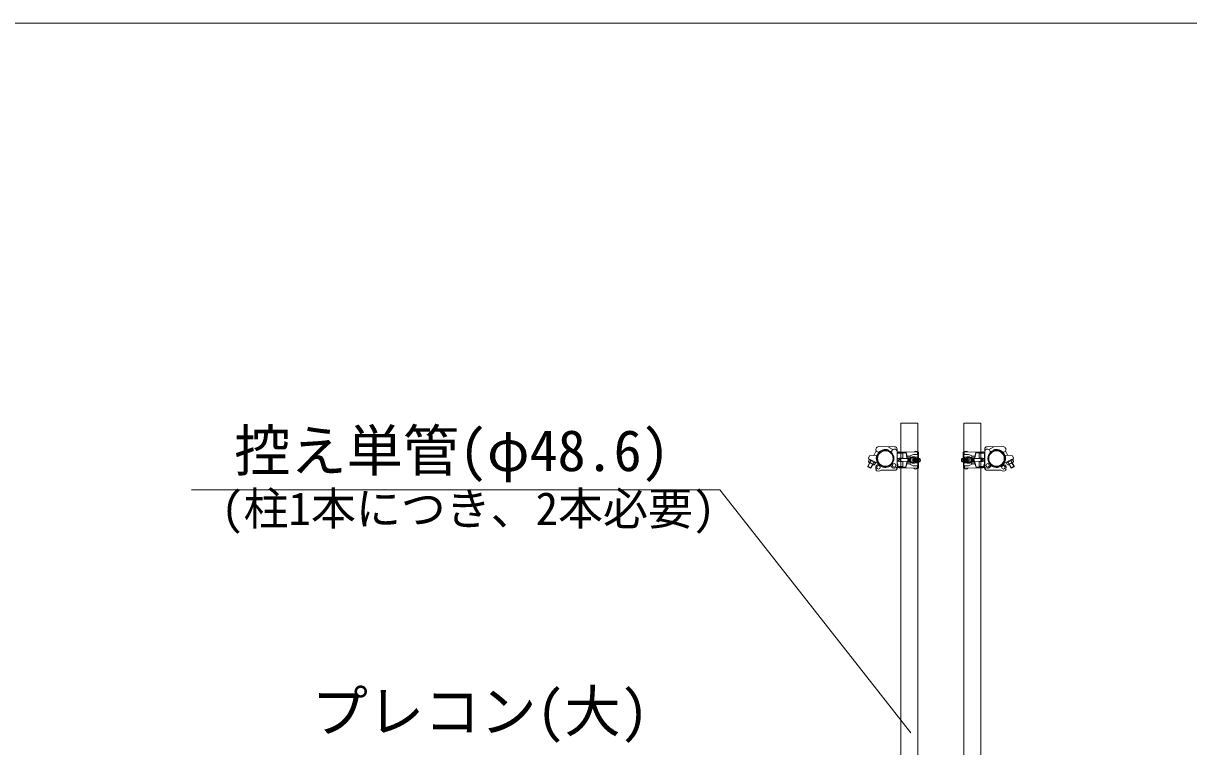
# Model space of a CAD drawing. Units: millimetres, scale not verified. Extents: x -10338 to 10338, y -7128 to 7128.
# Drawn here: x -1652 to 1667, y 5066 to 7128 of the extents above; entities that cross this region are included whole.
import ezdxf
from ezdxf.enums import TextEntityAlignment as Align

# ---------------------------------------------------------------- set-up
doc = ezdxf.new("R2010")
doc.units = ezdxf.units.MM
doc.header["$LTSCALE"] = 40
for name, color, linetype, lineweight in [('0-5_CYG-99', 7, 'Continuous', 9), ('0-9_TEXT', 7, 'Continuous', 9), ('0-C_図面枠', 7, 'Continuous', 9)]:
    doc.layers.add(name, color=color, linetype=linetype, lineweight=lineweight)
doc.styles.add('ＭＳ ゴシック', font='')
doc.styles.get('ＭＳ ゴシック').set_extended_font_data('MS Gothic')

msp = doc.modelspace()

# ---------------------------------------------------------------- linework, layer by layer
at = {"layer": '0-5_CYG-99'}
for p, q in [((770.25, 5896.13), (777.12, 5908.97)), ((829.23, 5921.08), (783.93, 5921.19)), ((811.68, 5919.9), (824.52, 5913.03)), ((812.13, 5910.58), (820.75, 5905.98)), ((836.12, 5874.99), (836.21, 5914.07)), ((1086.14, 5874.99), (1086.05, 5914.07)), ((1093.03, 5921.08), (1138.33, 5921.19)), ((1110.58, 5919.9), (1097.74, 5913.03)), ((1110.13, 5910.58), (1101.52, 5905.98)), ((1152.01, 5896.13), (1145.15, 5908.97)), ((752.85, 5865.72), (758, 5875.36)), ((753.03, 5863.93), (758.89, 5874.88)), ((754.54, 5879.48), (757.84, 5885.65)), ((754.85, 5887.96), (757.41, 5894.96)), ((769.03, 5869.46), (755.8, 5876.54)), ((774.53, 5874.46), (756.97, 5883.85)), ((757.41, 5894.96), (778.69, 5896.9)), ((781.9, 5872.78), (757.84, 5885.65)), ((758.95, 5877.12), (761.31, 5881.53)), ((767.77, 5872.42), (770.12, 5876.81)), ((772.18, 5870.05), (775.48, 5876.22)), ((780.28, 5896.31), (778.69, 5896.9)), ((779.56, 5896.58), (784.17, 5905.2)), ((836.47, 5865.57), (836.91, 5901.56)), ((836.64, 5860.92), (836.74, 5906.22)), ((837.28, 5902.56), (852.62, 5902.38)), ((840.63, 5878.62), (840.75, 5888.42)), ((841.02, 5904.02), (861.64, 5903.76)), ((841.63, 5878.5), (841.75, 5888.5)), ((841.63, 5878.5), (852.33, 5878.38)), ((841.75, 5888.5), (852.45, 5888.38)), ((841.97, 5906.5), (897.66, 5905.83)), ((845.84, 5879.46), (867.54, 5879.19)), ((845.94, 5887.46), (875.22, 5887.1)), ((849.83, 5878.41), (849.84, 5879.41)), ((849.94, 5887.4), (849.95, 5888.4)), ((852.16, 5864.38), (852.33, 5878.38)), ((852.45, 5888.38), (852.62, 5902.38)), ((853.64, 5903.86), (853.67, 5906.36)), ((861.14, 5862.77), (864.31, 5877.23)), ((861.64, 5903.76), (861.66, 5906.26)), ((861.64, 5903.76), (864.46, 5889.23)), ((861.64, 5903.76), (864.52, 5894.23)), ((864.25, 5872.23), (864.31, 5877.23)), ((864.31, 5877.23), (876.18, 5877.09)), ((864.46, 5889.23), (864.52, 5894.23)), ((864.46, 5889.23), (876.32, 5889.09)), ((864.52, 5894.23), (870.52, 5894.16)), ((867.54, 5879.19), (875.12, 5879.1)), ((868.32, 5878.18), (875.58, 5878.1)), ((868.45, 5888.18), (875.7, 5888.09)), ((870.52, 5894.16), (882.58, 5899.01)), ((877.18, 5877.08), (882.18, 5877.02)), ((877.32, 5889.07), (882.32, 5889.01)), ((879.5, 5892.05), (885.5, 5891.98)), ((882.58, 5899.01), (893.58, 5898.88)), ((884.99, 5878.98), (899.28, 5878.81)), ((885.09, 5886.98), (899.38, 5886.81)), ((886.32, 5877.96), (900.32, 5877.8)), ((886.44, 5887.96), (900.44, 5887.79)), ((886.64, 5874.96), (893.29, 5874.88)), ((886.84, 5890.96), (893.48, 5890.88)), ((894.28, 5874.87), (894.32, 5877.87)), ((894.44, 5887.87), (894.48, 5890.99)), ((894.58, 5898.74), (894.66, 5905.86)), ((894.62, 5901.86), (897.62, 5901.83)), ((894.63, 5902.86), (897.63, 5902.83)), ((897.1, 5859.83), (897.32, 5877.83)), ((897.44, 5887.83), (897.66, 5905.83)), ((1035.82, 5887.96), (1021.82, 5887.79)), ((1035.94, 5877.96), (1021.94, 5877.8)), ((1037.18, 5886.98), (1022.88, 5886.81)), ((1037.27, 5878.98), (1022.98, 5878.81)), ((1080.3, 5906.5), (1024.6, 5905.83)), ((1024.82, 5887.83), (1024.6, 5905.83)), ((1027.64, 5902.86), (1024.64, 5902.83)), ((1027.65, 5901.86), (1024.65, 5901.83)), ((1025.16, 5859.83), (1024.94, 5877.83)), ((1027.68, 5898.74), (1027.6, 5905.86)), ((1027.82, 5887.87), (1027.78, 5890.99)), ((1027.98, 5874.87), (1027.94, 5877.87)), ((1039.68, 5899.01), (1028.68, 5898.88)), ((1035.42, 5890.96), (1028.78, 5890.88)), ((1035.62, 5874.96), (1028.98, 5874.88)), ((1042.77, 5892.05), (1036.77, 5891.98)), ((1051.74, 5894.16), (1039.68, 5899.01)), ((1044.94, 5889.07), (1039.94, 5889.01)), ((1045.09, 5877.08), (1040.09, 5877.02)), ((1057.8, 5889.23), (1045.94, 5889.09)), ((1057.95, 5877.23), (1046.09, 5877.09)), ((1053.82, 5888.18), (1046.56, 5888.09)), ((1053.94, 5878.18), (1046.68, 5878.1)), ((1076.32, 5887.46), (1047.04, 5887.1)), ((1054.72, 5879.19), (1047.14, 5879.1)), ((1057.74, 5894.23), (1051.74, 5894.16)), ((1076.42, 5879.46), (1054.72, 5879.19)), ((1060.63, 5903.76), (1057.74, 5894.23)), ((1057.8, 5889.23), (1057.74, 5894.23)), ((1060.63, 5903.76), (1057.8, 5889.23)), ((1061.12, 5862.77), (1057.95, 5877.23)), ((1058.01, 5872.23), (1057.95, 5877.23)), ((1060.63, 5903.76), (1060.6, 5906.26)), ((1081.25, 5904.02), (1060.63, 5903.76)), ((1068.62, 5903.86), (1068.6, 5906.36)), ((1084.98, 5902.56), (1069.64, 5902.38)), ((1069.81, 5888.38), (1069.64, 5902.38)), ((1080.51, 5888.5), (1069.81, 5888.38)), ((1080.63, 5878.5), (1069.94, 5878.38)), ((1070.1, 5864.38), (1069.94, 5878.38)), ((1072.32, 5887.4), (1072.31, 5888.4)), ((1072.44, 5878.41), (1072.42, 5879.41)), ((1080.63, 5878.5), (1080.51, 5888.5)), ((1081.63, 5878.62), (1081.51, 5888.42)), ((1085.79, 5865.57), (1085.36, 5901.56)), ((1085.63, 5860.92), (1085.52, 5906.22)), ((1142.7, 5896.58), (1138.09, 5905.2)), ((1140.36, 5872.78), (1164.42, 5885.65)), ((1141.98, 5896.31), (1143.57, 5896.9)), ((1164.85, 5894.96), (1143.57, 5896.9)), ((1150.09, 5870.05), (1146.78, 5876.22)), ((1147.73, 5874.46), (1165.3, 5883.85)), ((1154.49, 5872.42), (1152.14, 5876.81)), ((1153.24, 5869.46), (1166.46, 5876.54)), ((1163.31, 5877.12), (1160.96, 5881.53)), ((1169.24, 5863.93), (1163.38, 5874.88)), ((1169.41, 5865.72), (1164.26, 5875.36)), ((1167.72, 5879.48), (1164.42, 5885.65)), ((1167.41, 5887.96), (1164.85, 5894.96)), ((761.67, 5861), (752.85, 5865.72)), ((753.03, 5863.93), (752.85, 5865.72)), ((760.08, 5860.16), (753.03, 5863.93)), ((760.08, 5860.16), (765.94, 5871.11)), ((760.08, 5860.16), (761.67, 5861)), ((761.67, 5861), (766.82, 5870.64)), ((775.54, 5854.58), (777.67, 5856.7)), ((790.54, 5854.03), (829.62, 5853.93)), ((835.56, 5859.99), (833.44, 5862.12)), ((836.56, 5864.57), (852.16, 5864.38)), ((840.98, 5863.01), (861.14, 5862.77)), ((841.41, 5860.51), (897.1, 5859.83)), ((850.08, 5862.42), (851.91, 5864.12)), ((853.11, 5860.36), (853.14, 5862.86)), ((861.11, 5860.27), (861.14, 5862.77)), ((861.14, 5862.77), (864.25, 5872.23)), ((864.25, 5872.23), (870.25, 5872.16)), ((870.25, 5872.16), (882.19, 5867.01)), ((879.28, 5874.05), (885.28, 5873.98)), ((882.19, 5867.01), (893.19, 5866.88)), ((894.1, 5859.86), (894.18, 5866.87)), ((894.14, 5862.87), (897.14, 5862.83)), ((894.15, 5863.87), (897.15, 5863.83)), ((1028.11, 5863.87), (1025.11, 5863.83)), ((1028.12, 5862.87), (1025.12, 5862.83)), ((1080.85, 5860.51), (1025.16, 5859.83)), ((1028.16, 5859.86), (1028.08, 5866.87)), ((1040.07, 5867.01), (1029.07, 5866.88)), ((1042.98, 5874.05), (1036.98, 5873.98)), ((1052.01, 5872.16), (1040.07, 5867.01)), ((1058.01, 5872.23), (1052.01, 5872.16)), ((1061.12, 5862.77), (1058.01, 5872.23)), ((1081.28, 5863.01), (1061.12, 5862.77)), ((1061.15, 5860.27), (1061.12, 5862.77)), ((1069.15, 5860.36), (1069.12, 5862.86)), ((1085.7, 5864.57), (1070.1, 5864.38)), ((1072.18, 5862.42), (1070.35, 5864.12)), ((1086.7, 5859.99), (1088.82, 5862.12)), ((1131.72, 5854.03), (1092.64, 5853.93)), ((1146.72, 5854.58), (1144.6, 5856.7)), ((1160.59, 5861), (1155.44, 5870.64)), ((1162.18, 5860.16), (1156.32, 5871.11)), ((1160.59, 5861), (1169.41, 5865.72)), ((1162.18, 5860.16), (1160.59, 5861)), ((1162.18, 5860.16), (1169.24, 5863.93)), ((1169.24, 5863.93), (1169.41, 5865.72))]:
    msp.add_line(p, q, dxfattribs=at)
for points in [[(847.15, 4011.56), (847.15, 5987.85), (895.75, 5987.85), (895.75, 4010.97)], [(1075.11, 4011.56), (1075.11, 5987.85), (1026.51, 5987.85), (1026.51, 4010.97)]]:
    msp.add_lwpolyline(points, dxfattribs=at)
for centre, radius in [((802.85, 5887.3), 24.3), ((802.85, 5887.3), 24.3), ((802.85, 5887.3), 22), ((802.85, 5887.3), 22), ((1119.42, 5887.3), 24.3), ((1119.42, 5887.3), 24.3), ((1119.41, 5887.3), 22), ((1119.42, 5887.3), 22), ((783.34, 5862.34), 5), ((827.8, 5867.79), 5), ((1094.46, 5867.79), 5), ((1138.92, 5862.34), 5)]:
    msp.add_circle(centre, radius, dxfattribs=at)
for centre, radius, start, end in [((783.91, 5913.19), 8, 89.862, 293.402), ((803.4, 5887.3), 25.8, 69.446, 221.149), ((828.74, 5906.24), 8, 359.862, 203.402), ((829.21, 5914.08), 7, 359.862, 89.862), ((889.62, 5902.18), 6.25, 36.175, 142.436), ((1032.64, 5902.18), 6.25, 37.564, 143.825), ((1093.52, 5906.24), 8, 336.598, 180.138), ((1093.05, 5914.08), 7, 90.138, 180.138), ((1118.86, 5887.3), 25.8, 318.851, 110.554), ((1138.35, 5913.19), 8, 246.598, 90.138), ((757.01, 5878.8), 2.56, 164.543, 319.181), ((759.85, 5887.95), 5, 179.862, 233.966), ((765.82, 5879.38), 7.23, 198.208, 285.657), ((802.85, 5887.85), 25.8, 159.446, 311.149), ((827.8, 5867.79), 11, 314.862, 40.876), ((841.69, 5883.5), 5, 89.306, 269.306), ((841.91, 5901.5), 5, 89.306, 179.306), ((841.41, 5902.01), 2, 89.306, 165.436), ((850.47, 5883.4), 6.08, 138.194, 220.418), ((873.64, 5883.12), 7.25, 135.703, 222.909), ((874.14, 5883.11), 6.25, 126.176, 232.436), ((876.14, 5883.09), 6.25, 126.176, 232.436), ((870.31, 5877.16), 5, 269.306, 359.306), ((870.46, 5889.16), 5, 359.306, 89.306), ((878.14, 5883.06), 6.25, 126.176, 232.436), ((880.14, 5883.04), 6.25, 144.494, 214.118), ((884.98, 5882.98), 10.6, 121.197, 237.415), ((885.98, 5882.97), 10.6, 121.197, 237.415), ((890.98, 5882.91), 10.6, 121.197, 237.415), ((889.05, 5882.93), 5.67, 117.379, 241.233), ((890.14, 5882.92), 6.25, 126.176, 232.436), ((879.78, 5883.04), 10.6, 301.197, 331.161), ((879.78, 5883.04), 10.6, 27.45, 57.415), ((892.14, 5882.89), 6.25, 126.176, 232.436), ((894.14, 5882.87), 6.25, 126.176, 232.436), ((896.14, 5882.84), 6.25, 126.176, 232.436), ((898.14, 5882.82), 6.25, 126.176, 232.436), ((893.24, 5870.88), 4, 269.306, 89.306), ((893.53, 5894.88), 4, 269.306, 89.306), ((900.14, 5882.8), 6.25, 126.176, 232.436), ((902.13, 5882.77), 6.25, 126.176, 232.436), ((904.13, 5882.75), 6.25, 126.176, 232.436), ((905.13, 5882.74), 6.25, 132.15, 226.463), ((896.64, 5882.84), 6.25, 306.176, 52.436), ((1025.63, 5882.84), 6.25, 127.564, 233.824), ((1017.13, 5882.74), 6.25, 313.537, 47.85), ((1018.13, 5882.75), 6.25, 307.564, 53.824), ((1020.13, 5882.77), 6.25, 307.564, 53.824), ((1028.73, 5894.88), 4, 90.694, 270.694), ((1029.02, 5870.88), 4, 90.694, 270.694), ((1022.13, 5882.8), 6.25, 307.564, 53.824), ((1024.13, 5882.82), 6.25, 307.564, 53.824), ((1026.13, 5882.84), 6.25, 307.564, 53.824), ((1028.13, 5882.87), 6.25, 307.564, 53.824), ((1042.48, 5883.04), 10.6, 122.585, 152.55), ((1042.48, 5883.04), 10.6, 208.839, 238.803), ((1030.13, 5882.89), 6.25, 307.564, 53.824), ((1032.13, 5882.92), 6.25, 307.564, 53.824), ((1033.21, 5882.93), 5.67, 298.767, 62.621), ((1031.28, 5882.91), 10.6, 302.585, 58.803), ((1036.28, 5882.97), 10.6, 302.585, 58.803), ((1037.28, 5882.98), 10.6, 302.585, 58.803), ((1051.8, 5889.16), 5, 90.694, 180.694), ((1051.95, 5877.16), 5, 180.694, 270.694), ((1042.13, 5883.04), 6.25, 325.882, 35.506), ((1044.13, 5883.06), 6.25, 307.564, 53.824), ((1046.12, 5883.09), 6.25, 307.564, 53.824), ((1048.12, 5883.11), 6.25, 307.564, 53.824), ((1048.62, 5883.12), 7.25, 317.091, 44.297), ((1071.79, 5883.4), 6.08, 319.582, 41.806), ((1080.36, 5901.5), 5, 0.694, 90.694), ((1080.57, 5883.5), 5, 270.694, 90.694), ((1080.85, 5902.01), 2, 14.564, 90.694), ((1094.46, 5867.79), 11, 139.124, 225.138), ((1119.41, 5887.85), 25.8, 228.851, 20.554), ((1156.44, 5879.38), 7.23, 254.343, 341.792), ((1165.25, 5878.8), 2.56, 220.819, 15.457), ((1162.41, 5887.95), 5, 306.034, 0.138), ((770.24, 5871.72), 2.56, 164.541, 319.183), ((783.34, 5862.34), 8, 71.788, 224.862), ((783.34, 5862.34), 11, 224.862, 310.876), ((827.8, 5867.79), 8, 161.788, 314.862), ((829.64, 5860.93), 7, 269.862, 359.862), ((841.47, 5865.51), 5, 179.306, 269.306), ((840.96, 5865.01), 2, 196.705, 269.306), ((889.15, 5863.68), 6.25, 216.176, 322.436), ((1033.11, 5863.68), 6.25, 217.564, 323.824), ((1080.79, 5865.51), 5, 270.694, 0.694), ((1081.3, 5865.01), 2, 270.694, 343.295), ((1092.63, 5860.93), 7, 180.138, 270.138), ((1094.46, 5867.79), 8, 225.138, 18.212), ((1138.92, 5862.34), 11, 229.124, 315.138), ((1138.92, 5862.34), 8, 315.138, 108.212), ((1152.02, 5871.72), 2.56, 220.817, 15.459)]:
    msp.add_arc(centre, radius, start, end, dxfattribs=at)
at = {"layer": '0-9_TEXT'}
for p in [(-1172.92, 5798.23), (875.26, 5106.02)]:
    msp.add_line(p, (331.56, 5798.23), dxfattribs=at)
at = {"layer": '0-C_図面枠'}
msp.add_lwpolyline([(-10338.45, -7127.75), (10338.45, -7127.75), (10338.45, 7127.75), (-10338.45, 7127.75)], dxfattribs=at)

# ---------------------------------------------------------------- texts
at = {"layer": '0-9_TEXT', "style": 'ＭＳ ゴシック'}
for s, height, p in [('控え単管(φ48.6)', 117.3, (-1051.52, 5816.39)), ('(柱1本につき、2本必要)', 93.84, (-1088.86, 5669.6)), ('プレコン(大)', 117.3, (-830.71, 5073.21))]:
    msp.add_text(s, height=height, dxfattribs=at).set_placement(p, align=Align.BOTTOM_LEFT)

doc.saveas('drawing.dxf')
